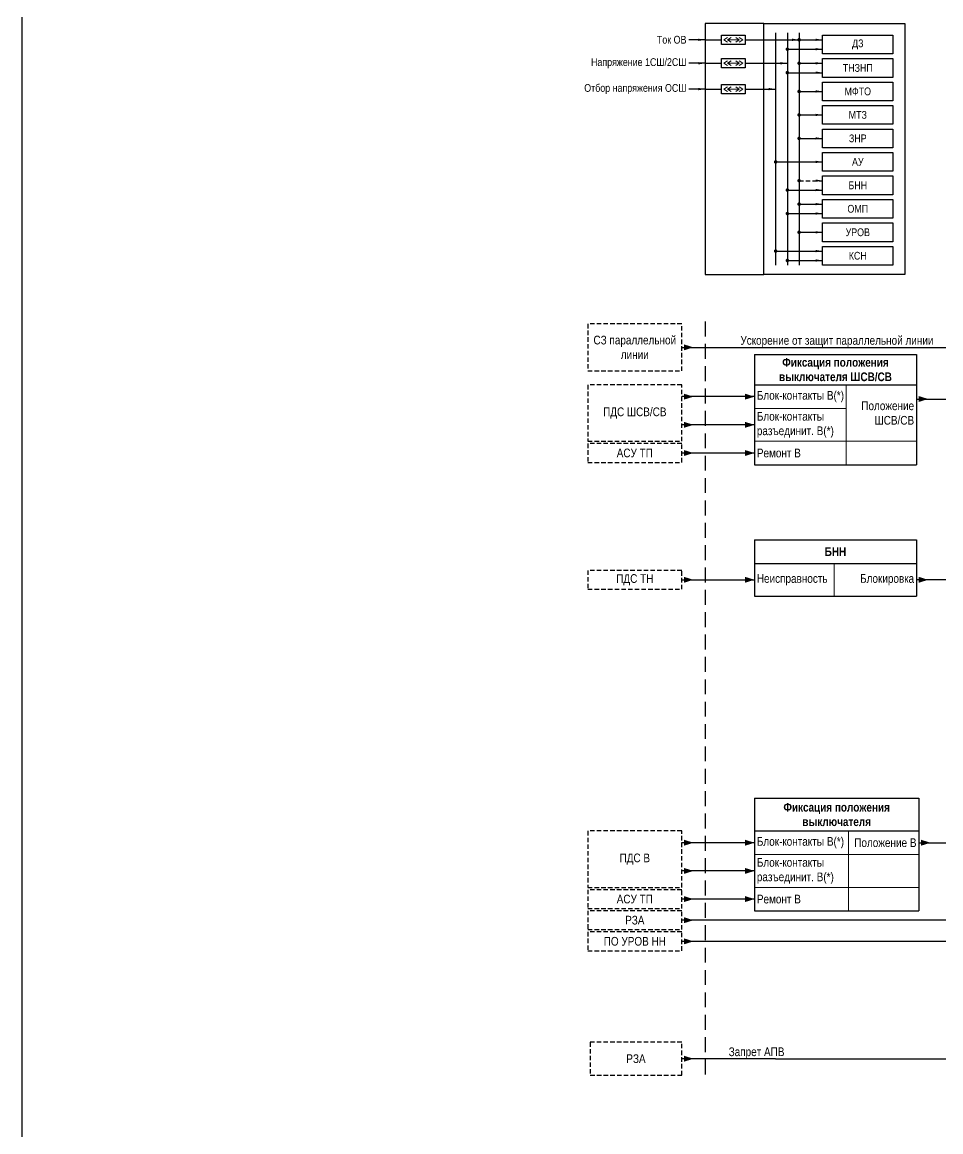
# Model space of a CAD drawing. Header units: millimetres. Extents: x 559 to 4268, y -3459 to 3336.
# Drawn here: x 559 to 950.4, y -975.1 to -502.5 of the extents above; entities that cross this region are included whole.
import ezdxf

# ---------------------------------------------------------------- set-up
doc = ezdxf.new("R2010")
doc.units = ezdxf.units.MM
doc.linetypes.add('штриховая2', pattern=[9.525, 6.35, -3.175])
for name, color, linetype, lineweight in [('Основная', 7, 'Continuous', 30), ('Тонкая', 7, 'Continuous', 18), ('Цепи внешние', 84, 'Continuous', 30), ('Цепи внутренние', 5, 'Continuous', 30), ('Цепи ТН', 200, 'Continuous', 30), ('Цепи ТТ', 23, 'Continuous', 30)]:
    doc.layers.add(name, color=color, linetype=linetype, lineweight=lineweight)
doc.styles.add('Narrow', font='ARIALN.TTF')
doc.styles.add('Табл дан', font='ARIALN.TTF')
doc.styles.add('Табл загол', font='ARIALNB.TTF')

# ---------------------------------------------------------------- blocks, each defined once
blk = doc.blocks.new('*T64')
at = {"layer": 'Основная', "color": 0, "linetype": 'ByBlock', "lineweight": -2, "transparency": 16777216}
for p, q in [((0, 0), (69, 0)), ((0, 0), (0, -10)), ((69, 0), (69, -10))]:
    blk.add_line(p, q, dxfattribs=at)
at = {"layer": 'Основная', "color": 0, "linetype": 'ByBlock', "lineweight": 30, "transparency": 16777216}
for p, q in [((0, -10), (69, -10)), ((0, -10), (0, -24)), ((69, -10), (69, -24)), ((0, -24), (69, -24))]:
    blk.add_line(p, q, dxfattribs=at)
at = {"layer": 'Основная', "color": 0, "linetype": 'ByBlock', "lineweight": 18, "transparency": 16777216}
blk.add_line((34, -10), (34, -24), dxfattribs=at)
at = {"layer": 'Основная', "color": 0, "transparency": 16777216, "char_height": 3.7}
for s, insert, width, attachment_point, style in [('{\\C256;БНН}', (34.5, -5), 66, 5, 'Табл загол'), ('Неисправность', (1, -17), 32, 4, 'Табл дан'), ('Блокировка', (68, -17), 33, 6, 'Табл дан')]:
    blk.add_mtext(s, dxfattribs=dict(at, insert=insert, width=width, attachment_point=attachment_point, style=style))
blk = doc.blocks.new('*T65')
at = {"layer": 'Основная', "color": 0, "linetype": 'ByBlock', "lineweight": -2, "transparency": 16777216}
for p, q in [((0, 0), (69, 0)), ((0, 0), (0, -12.99)), ((69, 0), (69, -12.99))]:
    blk.add_line(p, q, dxfattribs=at)
at = {"layer": 'Основная', "color": 0, "linetype": 'ByBlock', "lineweight": 30, "transparency": 16777216}
for p, q in [((0, -12.99), (69, -12.99)), ((0, -12.99), (0, -47.01)), ((69, -12.99), (69, -47.01)), ((0, -47.01), (69, -47.01))]:
    blk.add_line(p, q, dxfattribs=at)
at = {"layer": 'Основная', "color": 0, "linetype": 'ByBlock', "lineweight": 18, "transparency": 16777216}
for p, q in [((39, -12.99), (39, -47.01)), ((0, -22.99), (39, -22.99)), ((0, -37.01), (69, -37.01))]:
    blk.add_line(p, q, dxfattribs=at)
at = {"layer": 'Основная', "color": 0, "transparency": 16777216, "char_height": 3.7}
for s, insert, width, attachment_point, style in [('Фиксация положения выключателя ШСВ/СВ', (34.5, -6.5), 66, 5, 'Табл загол'), ('Блок-контакты В(*)', (1, -17.99), 37, 4, 'Табл дан'), ('\\A1;Положение {\\A0;\\C256;ШСВ/СВ}', (68, -25), 28, 6, 'Табл дан'), ('Блок-контакты разъединит. В(*)', (1, -30), 37, 4, 'Табл дан'), ('Ремонт В', (1, -42.01), 37, 4, 'Табл дан')]:
    blk.add_mtext(s, dxfattribs=dict(at, insert=insert, width=width, attachment_point=attachment_point, style=style))
blk = doc.blocks.new('Point')
at = {"layer": 'Основная', "color": 0, "const_width": 1.5}
blk.add_lwpolyline([(-0.75, 0, 1), (0.75, 0, 1)], format="xyb", close=True, dxfattribs=at)
blk = doc.blocks.new('*T106')
at = {"layer": 'Основная', "color": 0, "linetype": 'ByBlock', "lineweight": -2, "transparency": 16777216}
for p, q in [((0, 0), (70, 0)), ((0, 0), (0, -14.03)), ((70, 0), (70, -14.03))]:
    blk.add_line(p, q, dxfattribs=at)
at = {"layer": 'Основная', "color": 0, "linetype": 'ByBlock', "lineweight": 30, "transparency": 16777216}
for p, q in [((0, -14.03), (70, -14.03)), ((0, -14.03), (0, -48.05)), ((70, -14.03), (70, -48.05)), ((0, -48.05), (70, -48.05))]:
    blk.add_line(p, q, dxfattribs=at)
at = {"layer": 'Основная', "color": 0, "linetype": 'ByBlock', "lineweight": 18, "transparency": 16777216}
for p, q in [((40, -14.03), (40, -48.05)), ((0, -24.03), (70, -24.03)), ((0, -38.05), (70, -38.05))]:
    blk.add_line(p, q, dxfattribs=at)
at = {"layer": 'Основная', "color": 0, "transparency": 16777216, "char_height": 3.7}
for s, insert, width, attachment_point, style in [('Фиксация положения выключателя', (35, -7.02), 67, 5, 'Табл загол'), ('Блок-контакты В(*)', (1, -19.03), 38, 4, 'Табл дан'), ('\\A1;Положение В', (69, -19.03), 28, 6, 'Табл дан'), ('Блок-контакты разъединит. В(*)', (1, -31.04), 38, 4, 'Табл дан'), ('Ремонт В', (1, -43.05), 38, 4, 'Табл дан')]:
    blk.add_mtext(s, dxfattribs=dict(at, insert=insert, width=width, attachment_point=attachment_point, style=style))

msp = doc.modelspace()

# ---------------------------------------------------------------- linework, layer by layer
at = {"layer": 'Основная', "color": 1}
msp.add_lwpolyline([(559, -251), (1533, -251), (1533, -1391), (559, -1391)], close=True, dxfattribs=at)
at = {"layer": 'Основная', "ltscale": 0.3}
msp.add_lwpolyline([(875, -503), (850, -503), (850, -610), (875, -610)], dxfattribs=at)
msp.add_lwpolyline([(875, -503), (935, -503), (935, -610), (875, -610)], close=True, dxfattribs=at)
at = {"layer": 'Основная'}
for points in [[(857, -508), (867, -508), (867, -512), (857, -512)], [(900, -508), (930, -508), (930, -516), (900, -516)], [(857, -518), (867, -518), (867, -522), (857, -522)], [(900, -518), (930, -518), (930, -526), (900, -526)], [(857, -529), (867, -529), (867, -533), (857, -533)], [(900, -528), (930, -528), (930, -536), (900, -536)], [(900, -538), (930, -538), (930, -546), (900, -546)], [(900, -548), (930, -548), (930, -556), (900, -556)], [(900, -558), (930, -558), (930, -566), (900, -566)], [(900, -568), (930, -568), (930, -576), (900, -576)], [(900, -578), (930, -578), (930, -586), (900, -586)], [(900, -588), (930, -588), (930, -596), (900, -596)], [(900, -598), (930, -598), (930, -606), (900, -606)]]:
    msp.add_lwpolyline(points, close=True, dxfattribs=at)
at = {"layer": 'Тонкая', "ltscale": 0.25}
for p, q in [((858, -510), (859.5, -509)), ((859.5, -511), (858, -510)), ((859.5, -510), (861, -509)), ((861, -511), (859.5, -510)), ((864.5, -510), (863, -509)), ((863, -511), (864.5, -510)), ((866, -510), (864.5, -509)), ((864.5, -511), (866, -510)), ((858, -520), (859.5, -519)), ((859.5, -520), (861, -519)), ((864.5, -520), (863, -519)), ((866, -520), (864.5, -519)), ((859.5, -521), (858, -520)), ((861, -521), (859.5, -520)), ((863, -521), (864.5, -520)), ((864.5, -521), (866, -520)), ((858, -531), (859.5, -530)), ((859.5, -532), (858, -531)), ((859.5, -531), (861, -530)), ((861, -532), (859.5, -531)), ((864.5, -531), (863, -530)), ((863, -532), (864.5, -531)), ((866, -531), (864.5, -530)), ((864.5, -532), (866, -531))]:
    msp.add_line(p, q, dxfattribs=at)
at = {"layer": 'Тонкая'}
for p, q in [((864.5, -510), (859.5, -510)), ((864.5, -520), (859.5, -520)), ((864.5, -531), (859.5, -531))]:
    msp.add_line(p, q, dxfattribs=at)
at = {"layer": 'Цепи внешние', "linetype": 'штриховая2', "ltscale": 0.3}
for points in [[(840, -631), (800, -631), (800, -651), (840, -651)], [(840, -657), (800, -657), (800, -681), (840, -681)], [(840, -682), (800, -682), (800, -690), (840, -690)], [(840, -736), (800, -736), (800, -744), (840, -744)], [(840, -847), (800, -847), (800, -871), (840, -871)], [(840, -872), (800, -872), (800, -880), (840, -880)], [(840, -881), (800, -881), (800, -889), (840, -889)], [(840, -890), (800, -890), (800, -898), (840, -898)], [(840, -937), (801, -937), (801, -951), (840, -951)]]:
    msp.add_lwpolyline(points, close=True, dxfattribs=at)
at = {"layer": 'Цепи внешние', "ltscale": 0.3}
for points in [[(845, -641, 0, 2.5, 0), (841, -641, 0, 0, 0)], [(845, -662, 0, 2.5, 0), (841, -662, 0, 0, 0)], [(871, -662, 0, 2.5, 0), (867, -662, 0, 0, 0)], [(845, -674, 0, 2.5, 0), (841, -674, 0, 0, 0)], [(871, -674, 0, 2.5, 0), (867, -674, 0, 0, 0)], [(845, -686, 0, 2.5, 0), (841, -686, 0, 0, 0)], [(871, -686, 0, 2.5, 0), (867, -686, 0, 0, 0)], [(845, -740, 0, 2.5, 0), (841, -740, 0, 0, 0)], [(871, -740, 0, 2.5, 0), (867, -740, 0, 0, 0)], [(845, -852, 0, 2.5, 0), (841, -852, 0, 0, 0)], [(871, -852, 0, 2.5, 0), (867, -852, 0, 0, 0)], [(845, -864, 0, 2.5, 0), (841, -864, 0, 0, 0)], [(871, -864, 0, 2.5, 0), (867, -864, 0, 0, 0)], [(845, -876, 0, 2.5, 0), (841, -876, 0, 0, 0)], [(871, -876, 0, 2.5, 0), (867, -876, 0, 0, 0)], [(845, -885, 0, 2.5, 0), (841, -885, 0, 0, 0)], [(845, -894, 0, 2.5, 0), (841, -894, 0, 0, 0)], [(845, -944, 0, 2.5, 0), (841, -944, 0, 0, 0)]]:
    msp.add_lwpolyline(points, format="xyseb", dxfattribs=at)
at = {"layer": 'Цепи внешние'}
for points in [[(840, -641), (1000, -641)], [(871, -662), (840, -662)], [(871, -674), (840, -674)], [(871, -686), (840, -686)], [(840, -740), (871, -740)], [(871, -852), (840, -852)], [(871, -864), (840, -864)], [(871, -876), (840, -876)], [(1140, -885), (840, -885)], [(1140, -894), (840, -894)], [(880, -944), (1140, -944)]]:
    msp.add_lwpolyline(points, dxfattribs=at)
at = {"layer": 'Цепи внешние', "ltscale": 0.3}
msp.add_lwpolyline([(880, -944), (840, -944)], dxfattribs=at)
at = {"layer": 'Цепи внутренние', "linetype": 'штриховая2'}
msp.add_lwpolyline([(850, -630), (850, -953)], dxfattribs=at)
at = {"layer": 'Цепи внутренние', "ltscale": 0.3}
for points in [[(945, -663, 0, 2.5, 0), (941, -663, 0, 0, 0)], [(945, -740, 0, 2.5, 0), (941, -740, 0, 0, 0)], [(946, -852, 0, 2.5, 0), (942, -852, 0, 0, 0)]]:
    msp.add_lwpolyline(points, format="xyseb", dxfattribs=at)
at = {"layer": 'Цепи внутренние'}
for points in [[(940, -663), (1000, -663)], [(941, -852), (1105, -852)]]:
    msp.add_lwpolyline(points, dxfattribs=at)
at = {"layer": 'Цепи внутренние', "ltscale": 0.3}
msp.add_lwpolyline([(955, -740), (940, -740)], dxfattribs=at)
at = {"layer": 'Цепи ТН', "ltscale": 0.3}
for points in [[(880, -507), (880, -606)], [(885, -507), (885, -606)], [(885, -514), (900, -514)], [(850, -520), (843, -520)], [(850, -520), (857, -520)], [(867, -520), (885, -520)], [(885, -524), (900, -524)], [(850, -531), (843, -531)], [(850, -531), (857, -531)], [(867, -531), (880, -531)], [(880, -562), (900, -562)], [(885, -574), (900, -574)], [(885, -584), (900, -584)], [(880, -600), (900, -600)], [(885, -604), (900, -604)]]:
    msp.add_lwpolyline(points, dxfattribs=at)
at = {"layer": 'Цепи ТН'}
for points in [[(900, -514, 0, 1, 0), (897, -514, 0, 0, 0)], [(850, -520, 0, 1, 0), (847, -520, 0, 0, 0)], [(885, -520, 0, 1, 0), (882, -520, 0, 0, 0)], [(900, -524, 0, 1, 0), (897, -524, 0, 0, 0)], [(850, -531, 0, 1, 0), (847, -531, 0, 0, 0)], [(880, -531, 0, 1, 0), (877, -531, 0, 0, 0)], [(900, -562, 0, 1, 0), (897, -562, 0, 0, 0)], [(900, -574, 0, 1, 0), (897, -574, 0, 0, 0)], [(900, -584, 0, 1, 0), (897, -584, 0, 0, 0)], [(900, -600, 0, 1, 0), (897, -600, 0, 0, 0)], [(900, -604, 0, 1, 0), (897, -604, 0, 0, 0)]]:
    msp.add_lwpolyline(points, format="xyseb", dxfattribs=at)
at = {"layer": 'Цепи ТТ', "ltscale": 0.3}
for points in [[(850, -510), (843, -510)], [(850, -510), (843, -510)], [(850, -510), (857, -510)], [(867, -510), (890, -510)], [(890, -507), (890, -606)], [(890, -510), (900, -510)], [(890, -520), (900, -520)], [(890, -532), (900, -532)], [(890, -542), (900, -542)], [(890, -552), (900, -552)], [(890, -580), (900, -580)], [(890, -592), (900, -592)]]:
    msp.add_lwpolyline(points, dxfattribs=at)
at = {"layer": 'Цепи ТТ'}
for points in [[(850, -510, 0, 1, 0), (847, -510, 0, 0, 0)], [(890, -510, 0, 1, 0), (887, -510, 0, 0, 0)], [(900, -510, 0, 1, 0), (897, -510, 0, 0, 0)], [(900, -520, 0, 1, 0), (897, -520, 0, 0, 0)], [(900, -532, 0, 1, 0), (897, -532, 0, 0, 0)], [(900, -542, 0, 1, 0), (897, -542, 0, 0, 0)], [(900, -552, 0, 1, 0), (897, -552, 0, 0, 0)], [(900, -570, 0, 1, 0), (897, -570, 0, 0, 0)], [(900, -580, 0, 1, 0), (897, -580, 0, 0, 0)], [(900, -592, 0, 1, 0), (897, -592, 0, 0, 0)]]:
    msp.add_lwpolyline(points, format="xyseb", dxfattribs=at)
at = {"layer": 'Цепи ТТ', "linetype": 'штриховая2', "ltscale": 0.3}
msp.add_lwpolyline([(890, -570), (900, -570)], dxfattribs=at)

# ---------------------------------------------------------------- block references
for name, p in [('*T65', (871, -644.01)), ('*T64', (871, -723)), ('*T106', (871, -832.97))]:
    msp.add_blockref(name, p)
at = {"layer": 'Цепи ТН', "xscale": 0.5, "yscale": 0.5, "zscale": 0.5}
for p in [(885, -514), (885, -524), (880, -562), (885, -574), (885, -584), (880, -600), (885, -604)]:
    msp.add_blockref('Point', p, dxfattribs=at)
at = {"layer": 'Цепи ТТ', "xscale": 0.5, "yscale": 0.5, "zscale": 0.5}
for p in [(890, -510), (890, -520), (890, -532), (890, -542), (890, -552), (890, -570), (890, -580), (890, -592)]:
    msp.add_blockref('Point', p, dxfattribs=at)

# ---------------------------------------------------------------- texts
at = {"layer": 'Основная', "style": 'Narrow'}
for s, insert, char_height, width, attachment_point in [('Ток ОВ', (842, -510), 3.3, 71.4983, 6), ('ДЗ', (915, -512), 3.3, 30, 5), ('Напряжение 1СШ/2СШ ', (842, -520), 3.3, 71.4983, 6), ('ТНЗНП', (915, -522), 3.3, 30, 5), ('Отбор напряжения ОСШ', (842, -531), 3.3, 71.4983, 6), ('МФТО', (915, -532), 3.3, 30, 5), ('МТЗ', (915, -542), 3.3, 30, 5), ('ЗНР', (915, -552), 3.3, 30, 5), ('АУ', (915, -562), 3.3, 30, 5), ('БНН', (915, -572), 3.3, 30, 5), ('ОМП', (915, -582), 3.3, 30, 5), ('УРОВ', (915, -592), 3.3, 30, 5), ('КСН', (915, -602), 3.3, 30, 5), ('СЗ параллельной линии', (820, -641), 3.7, 40, 5), ('Ускорение от защит параллельной линии', (865, -641), 3.7, 85, 7), ('ПДС ШСВ/СВ', (820, -669), 3.7, 40, 5), ('АСУ ТП', (820, -686), 3.7, 40, 5), ('ПДС ТН', (820, -740), 3.7, 40, 5), ('ПДС В', (820, -859), 3.7, 40, 5), ('АСУ ТП', (820, -876), 3.7, 40, 5), ('РЗА', (820, -885), 3.7, 40, 5), ('ПО УРОВ НН', (820, -894), 3.7, 40, 5), ('Запрет АПВ', (860, -944), 3.7, 39, 7), ('РЗА ', (820.5, -944), 3.7, 39, 5)]:
    msp.add_mtext(s, dxfattribs=dict(at, insert=insert, char_height=char_height, width=width, attachment_point=attachment_point))

doc.saveas('drawing.dxf')
